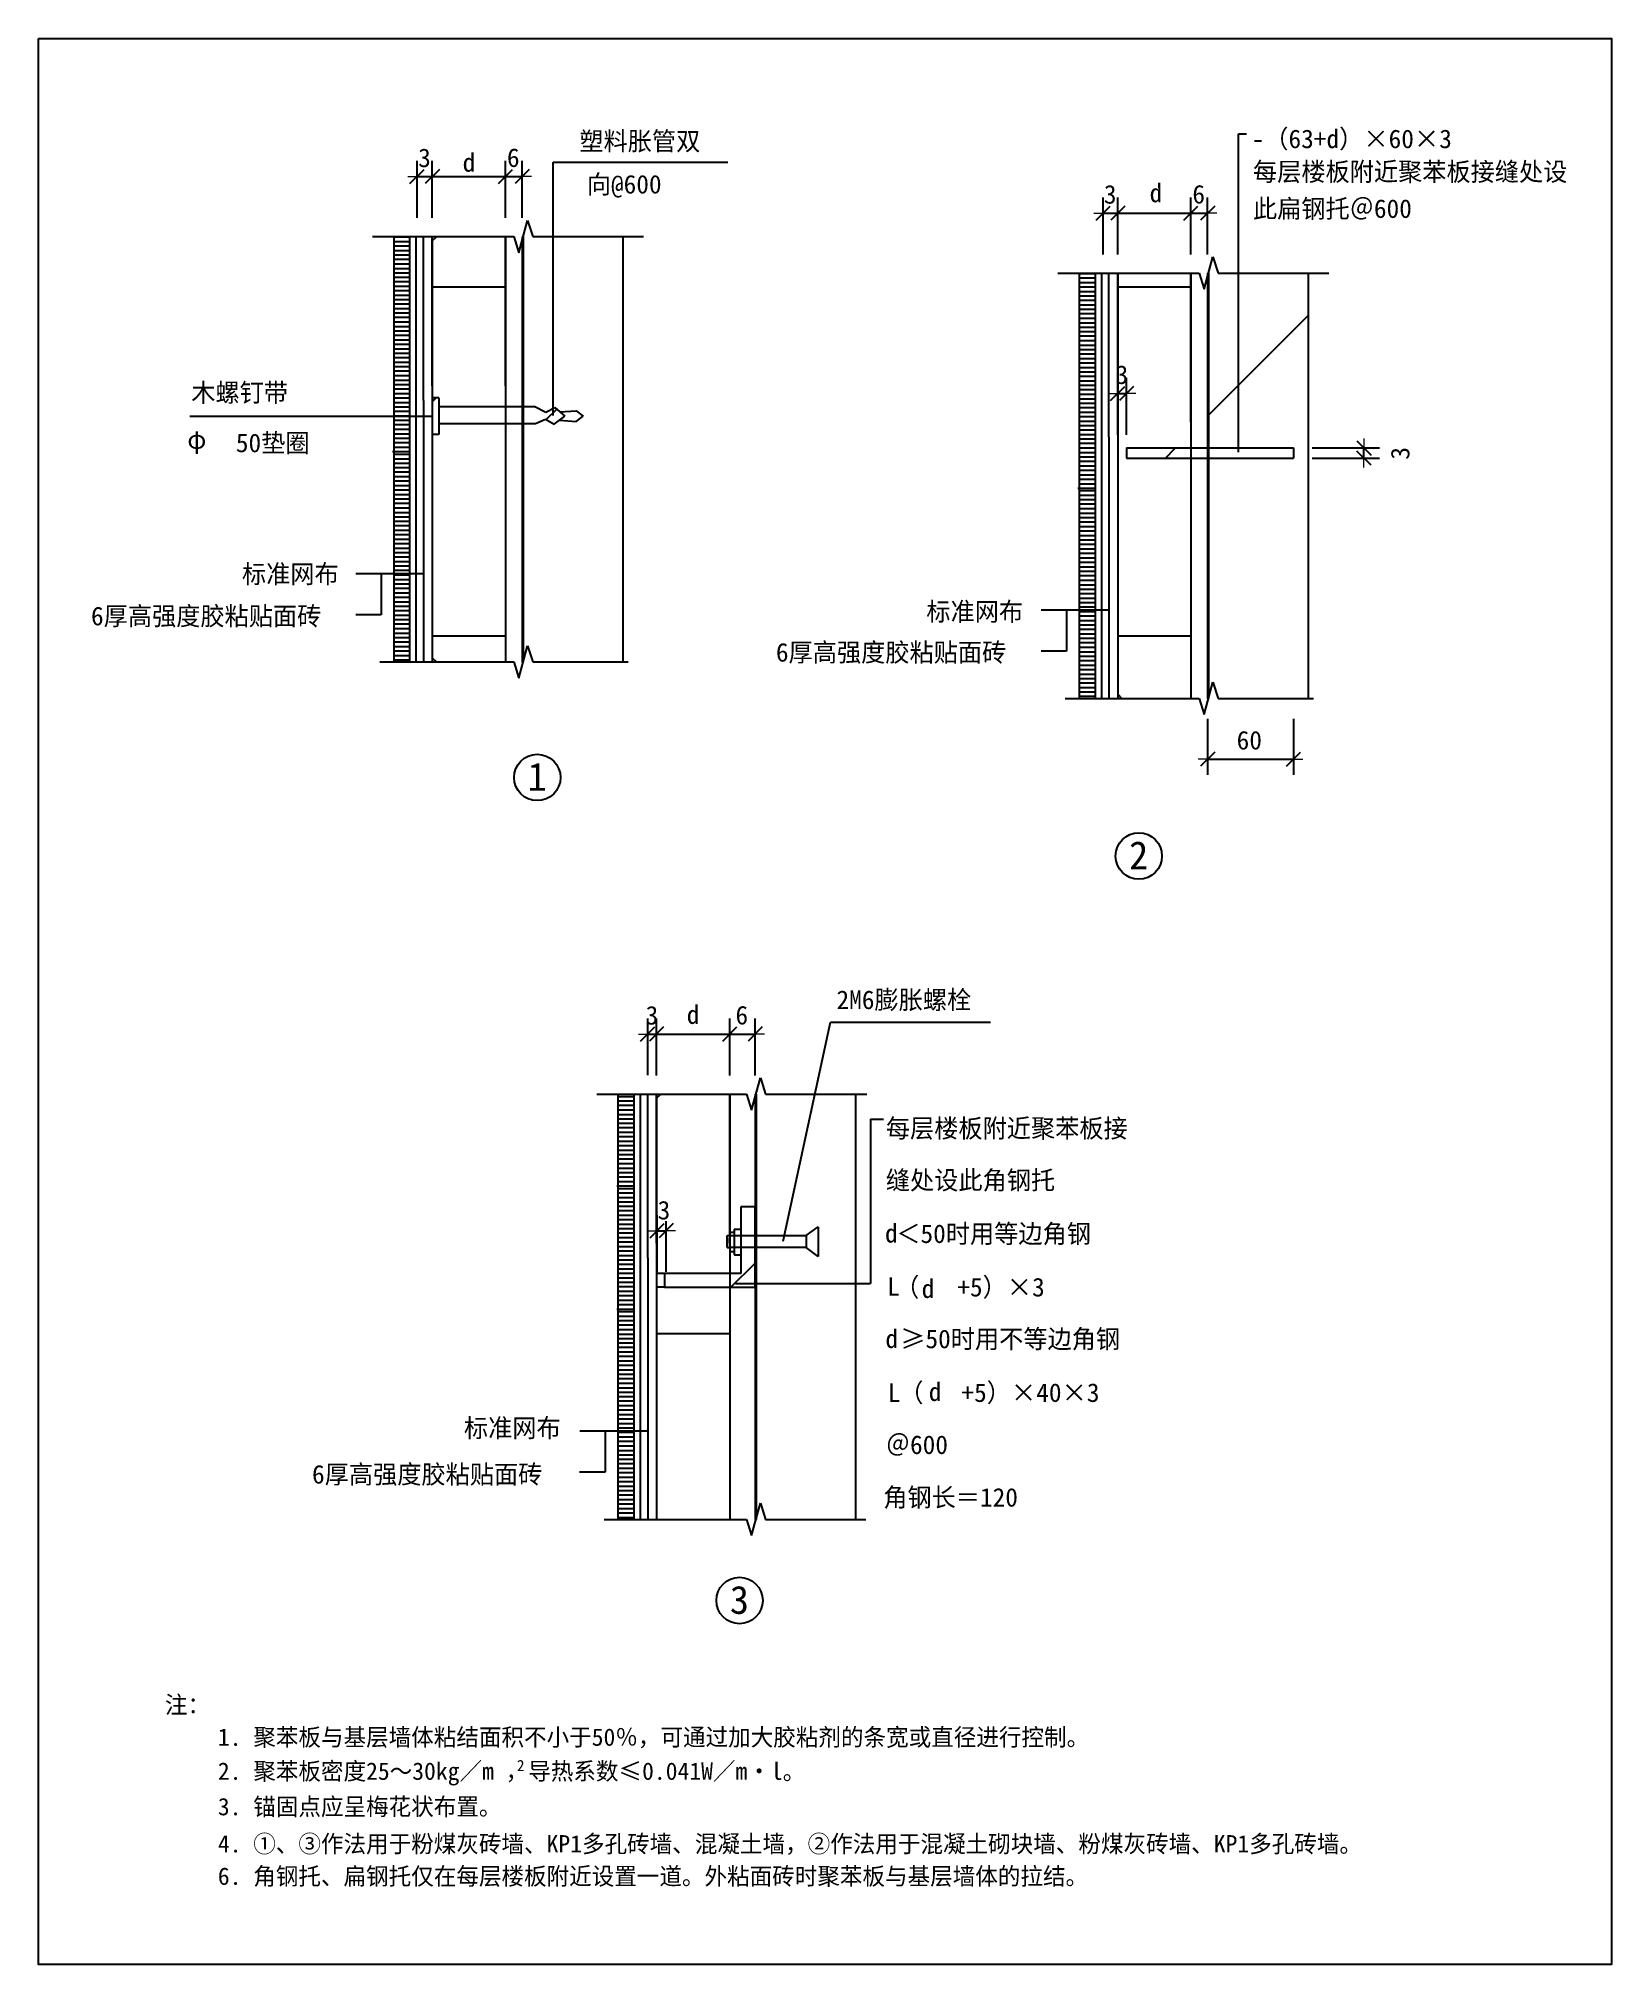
# Model space of a CAD drawing. Header units: metres. Extents: x 33170 to 58365, y -4518 to 26333.
import ezdxf

# ---------------------------------------------------------------- set-up
doc = ezdxf.new("R2010")
doc.units = ezdxf.units.M
for name, color, linetype in [('OTHER', 7, 'Continuous'), ('PUB_DIM', 3, 'Continuous'), ('PUB_TEXT', 7, 'Continuous'), ('Q', 4, 'Continuous')]:
    doc.layers.add(name, color=color, linetype=linetype)

# ---------------------------------------------------------------- blocks, each defined once
blk = doc.blocks.new('_DIMX')
at = {"lineweight": 15}
blk.add_line((-150, 0), (150, 0), dxfattribs=at)
blk.add_lwpolyline([(-113.53, -112.86), (112.23, 113.36)])

msp = doc.modelspace()

# ---------------------------------------------------------------- hatches: boundary and pattern name
h = msp.add_hatch()
h.set_pattern_fill('AR-SAND', scale=293.32)
h.paths.add_polyline_path([(40917.51, 23102.94), (40862.87, 22902.58), (40780.74, 23160.7), (40651.1, 23160.7), (40651.1, 20770.56), (40651.1, 20436.18), (40917.51, 20436.18)])
h.paths.add_polyline_path([(40917.51, 20166.32), (40917.51, 20436.18), (40651.1, 20436.18), (40651.1, 20166.32)])
h.paths.add_polyline_path([(40651.1, 16347.54), (40780.74, 16347.54), (40862.87, 16089.42), (40932.68, 16345.4), (40932.68, 20166.32), (40651.1, 20166.32)])
h.paths.add_polyline_path([(39337.03, 16347.54), (39477.82, 16347.54), (39477.82, 20285.86), (39337.03, 20285.86)])
h.paths.add_polyline_path([(39337.03, 20285.86), (39216.2, 20285.86), (39216.2, 17760.07), (39337.03, 17760.07)])
h.paths.add_polyline_path([(39337.03, 23160.7), (39216.2, 23160.7), (39216.2, 20285.86), (39337.03, 20285.86), (39337.03, 20535.9)])
h.paths.add_polyline_path([(39477.82, 23160.7), (39337.03, 23160.7), (39337.03, 20535.9), (39337.03, 20285.86), (39477.82, 20285.86)])
h.paths.add_polyline_path([(39337.03, 17760.07), (39216.2, 17760.07), (39216.2, 16347.54), (39337.03, 16347.54)])
h = msp.add_hatch()
h.set_pattern_fill('NET', scale=1760)
h.paths.add_polyline_path([(40651.1, 23160.7), (39546.21, 23160.7), (39477.82, 23092.32), (39477.82, 20770.56), (39477.82, 20575.69), (39579.96, 20575.69), (39579.96, 20436.18), (40651.1, 20436.18)])
h.paths.add_polyline_path([(40651.1, 20166.32), (40651.1, 20436.18), (39579.96, 20436.18), (39579.96, 20166.32)])
h.paths.add_polyline_path([(40651.1, 20166.32), (39579.96, 20166.32), (39579.96, 19991.19), (39477.82, 19991.19), (39477.82, 16414.45), (39544.74, 16347.54), (40651.1, 16347.54)])
h = msp.add_hatch()
h.set_pattern_fill('ANSI31', scale=3520)
h.paths.add_polyline_path([(42529.5, 23160.7), (41412.01, 23160.7), (41412.01, 20410.21), (41438.29, 20424.05), (41521.91, 20352.43), (41782.04, 20371.3), (41895.2, 20285.86), (41782.04, 20200.42), (41514.68, 20220.91), (41428.22, 20154.82), (41291.26, 20234.62), (41131.47, 20166.32), (40933.26, 20166.32), (40933.26, 16347.54), (41003.66, 16605.66), (41085.79, 16347.54), (42529.5, 16347.54)])
h.paths.add_polyline_path([(40933.26, 20436.18), (41118.63, 20436.18), (41298.03, 20350.21), (41412.01, 20410.21), (41412.01, 23160.7), (41085.79, 23160.7), (41003.66, 23418.82), (40933.26, 23160.7)])
h = msp.add_hatch()
h.set_pattern_fill('ANSI31', scale=3520)
h.paths.add_polyline_path([(53507.87, 22575.53), (52390.38, 22575.53), (52390.38, 19774.08), (53271.87, 19774.08), (53271.87, 19610.94), (51911.63, 19610.94), (51911.63, 15762.37), (51982.03, 16020.49), (52064.16, 15762.37), (53507.87, 15762.37)])
h.paths.add_polyline_path([(52390.38, 22575.53), (52064.16, 22575.53), (51982.03, 22833.65), (51911.63, 22575.53), (51911.63, 19774.08), (52390.38, 19774.08)])
h = msp.add_hatch()
h.set_pattern_fill('AR-SAND', scale=293.32)
h.paths.add_polyline_path([(51629.47, 20185.39), (51629.47, 19774.08), (51895.88, 19774.08), (51895.88, 22517.77), (51841.24, 22317.41), (51759.11, 22575.53), (51629.47, 22575.53)])
h.paths.add_polyline_path([(51629.47, 15762.37), (51759.11, 15762.37), (51841.24, 15504.25), (51911.05, 15760.24), (51911.05, 19610.94), (51629.47, 19610.94)])
h.paths.add_polyline_path([(50456.19, 22575.53), (50315.4, 22575.53), (50315.4, 19950.74), (50315.4, 15762.37), (50456.19, 15762.37)])
h.paths.add_polyline_path([(50315.4, 19950.74), (50315.4, 22575.53), (50194.57, 22575.53), (50194.57, 17174.91), (50315.4, 17174.91)])
h.paths.add_polyline_path([(50315.4, 17174.91), (50194.57, 17174.91), (50194.57, 15762.37), (50315.4, 15762.37)])
h = msp.add_hatch()
h.set_pattern_fill('NET', scale=1760)
h.paths.add_polyline_path([(51629.47, 22575.53), (50456.19, 22575.53), (50456.19, 15829.29), (50523.11, 15762.37), (51629.47, 15762.37), (51629.47, 19610.94), (50596.99, 19610.94), (50596.99, 19774.08), (51629.47, 19774.08)])
h.paths.add_polyline_path([(51629.47, 19610.94), (51629.47, 19774.08), (50596.99, 19774.08), (50596.99, 19610.94)])
h = msp.add_hatch()
h.set_pattern_fill('ANSI32', scale=469.3)
h.paths.add_polyline_path([(39579.96, 20575.69), (39477.82, 20575.69), (39477.82, 19991.19), (39579.96, 19991.19)])
h = msp.add_hatch()
h.set_pattern_fill('ANSI32', scale=469.3)
h.paths.add_polyline_path([(41291.26, 20234.62), (41428.22, 20154.82), (41599.64, 20285.86), (41438.29, 20424.05), (41298.03, 20350.21), (41118.63, 20436.18), (40933.26, 20436.18), (40933.26, 20166.32), (41131.47, 20166.32)])
h = msp.add_hatch()
h.set_pattern_fill('ANSI32', scale=469.3)
h.paths.add_polyline_path([(50596.99, 19774.08), (50596.99, 19610.94), (51629.47, 19610.94), (51629.47, 19774.08)])
h.paths.add_polyline_path([(51629.47, 19610.94), (51895.88, 19610.94), (51895.88, 19774.08), (51629.47, 19774.08)])
h.paths.add_polyline_path([(51911.63, 19774.08), (51911.63, 19610.94), (53271.87, 19610.94), (53271.87, 19774.08)])
h = msp.add_hatch()
h.set_pattern_fill('ANSI31', scale=3520)
h.paths.add_polyline_path([(46258.49, 9425.37), (44814.78, 9425.37), (44732.65, 9683.49), (44662.26, 9425.37), (44662.26, 7160.18), (45464.94, 7160.18), (45658.06, 7296.33), (45658.06, 6824.44), (45464.94, 6966.27), (44662.26, 6966.27), (44662.26, 6390.66), (46258.49, 6390.66)])
h.paths.add_polyline_path([(45464.94, 6966.27), (45464.94, 7160.18), (44662.26, 7160.18), (44662.26, 6966.27)])
h.paths.add_polyline_path([(44662.26, 2612.21), (44732.65, 2870.33), (44814.78, 2612.21), (46258.49, 2612.21), (46258.49, 6390.66), (44662.26, 6390.66)])
h = msp.add_hatch()
h.set_pattern_fill('AR-SAND', scale=293.32)
h.paths.add_polyline_path([(44242.28, 7213.67), (44314.29, 7213.67), (44314.29, 7261.25), (44416.59, 7261.25), (44416.59, 7616.34), (44646.51, 7616.34), (44646.51, 9367.61), (44591.86, 9167.25), (44509.73, 9425.37), (44242.28, 9425.37)])
h.paths.add_polyline_path([(44242.28, 2612.21), (44509.73, 2612.21), (44591.86, 2354.09), (44661.68, 2610.07), (44661.68, 6331.27), (44242.28, 6331.27)])
h.paths.add_polyline_path([(42928.21, 2612.21), (43069, 2612.21), (43069, 9425.37), (42928.21, 9425.37), (42928.21, 6800.57)])
h.paths.add_polyline_path([(42928.21, 6800.57), (42928.21, 9425.37), (42807.38, 9425.37), (42807.38, 4024.74), (42928.21, 4024.74)])
h.paths.add_polyline_path([(42807.38, 2612.21), (42928.21, 2612.21), (42928.21, 4024.74), (42807.38, 4024.74)])
h = msp.add_hatch()
h.set_pattern_fill('NET', scale=1760)
h.paths.add_polyline_path([(44242.28, 9425.37), (43137.38, 9425.37), (43069, 9356.99), (43069, 7035.23), (43069, 6549.94), (43196.45, 6549.94), (44242.28, 6549.94), (44242.28, 6826.24), (44199.96, 6826.24), (44199.96, 7119.38), (44199.96, 7159.29), (44242.28, 7161.69)])
h.paths.add_polyline_path([(44242.28, 6331.27), (43196.45, 6331.27), (43069, 6331.27), (43069, 2612.21), (44242.28, 2612.21)])
h.paths.add_polyline_path([(43196.45, 6549.94), (43069, 6549.94), (43069, 6331.27), (43196.45, 6331.27)])
h = msp.add_hatch()
h.set_pattern_fill('ANSI32', scale=469.3)
h.paths.add_polyline_path([(43196.45, 6549.94), (43196.45, 6331.27), (44242.28, 6331.27), (44242.28, 6549.94)])
h.paths.add_polyline_path([(44416.59, 6549.94), (44242.28, 6549.94), (44242.28, 6331.27), (44646.51, 6331.27), (44646.51, 6826.99), (44416.59, 6826.99)])
h.paths.add_polyline_path([(44646.51, 7161.69), (44416.59, 7161.69), (44416.59, 6826.99), (44646.51, 6826.99)])
h.paths.add_polyline_path([(44646.51, 7616.34), (44416.59, 7616.34), (44416.59, 7161.69), (44646.51, 7161.69)])

# ---------------------------------------------------------------- linework, layer by layer
for p, q in [((52390.38, 19707.74), (52390.38, 24805.21)), ((41412.01, 20292.9), (41412.01, 24350.73)), ((39114.68, 23160.7), (39114.68, 16347.54)), ((39216.2, 23160.7), (39216.2, 16347.54)), ((39337.03, 20535.9), (39337.03, 23159.23)), ((39477.82, 23168.54), (39477.82, 16347.54)), ((39477.82, 20770.56), (39477.82, 23159.23)), ((39477.82, 23092.32), (39544.74, 23159.23)), ((40651.1, 23168.54), (40651.1, 16347.54)), ((40651.1, 20770.56), (40651.1, 23159.23)), ((40917.51, 23159.23), (40917.51, 16346.07)), ((40932.68, 23160.7), (40932.68, 16347.54)), ((40933.26, 23160.7), (40933.26, 16347.54)), ((42529.5, 23160.7), (42529.5, 16347.54)), ((50093.05, 22575.53), (50093.05, 15762.37)), ((50194.57, 22575.53), (50194.57, 15762.37)), ((50315.4, 19950.74), (50315.4, 22574.07)), ((50456.19, 22583.37), (50456.19, 15762.37)), ((50456.19, 20185.39), (50456.19, 22574.07)), ((51629.47, 22583.37), (51629.47, 15762.37)), ((51629.47, 20185.39), (51629.47, 22574.07)), ((51895.88, 22574.07), (51895.88, 15760.9)), ((51911.05, 22575.53), (51911.05, 15762.37)), ((51911.63, 22575.53), (51911.63, 15762.37)), ((53507.87, 22575.53), (53507.87, 15762.37)), ((39337.03, 20535.9), (39337.03, 16347.54)), ((39579.96, 20436.18), (40932.68, 20436.18)), ((35592.21, 20285.86), (39477.82, 20285.86)), ((39579.96, 20166.32), (40932.68, 20166.32)), ((50315.4, 19950.74), (50315.4, 15762.37)), ((50596.99, 19774.08), (53271.87, 19774.08)), ((50596.99, 19774.08), (50596.99, 19610.94)), ((53271.87, 19774.08), (53271.87, 19610.94)), ((53571.87, 19774.08), (54650.62, 19774.08)), ((54400.62, 19775.08), (54400.62, 19776.08)), ((54400.62, 19610.94), (54400.62, 19774.08)), ((50596.99, 19610.94), (53271.87, 19610.94)), ((53571.87, 19610.94), (54650.62, 19610.94)), ((54400.62, 19609.94), (54400.62, 19608.94)), ((38656.02, 17760.07), (38252.23, 17760.07)), ((39337.03, 17760.07), (38567.26, 17760.07)), ((39337.03, 17760.07), (38567.26, 17760.07)), ((39337.03, 17760.07), (38656.02, 17760.07)), ((38656.02, 17760.07), (38656.02, 17102.64)), ((38656.02, 17102.64), (38254.73, 17102.64)), ((50315.4, 17174.91), (49229.72, 17174.91)), ((50315.4, 17174.91), (49634.39, 17174.91)), ((49634.39, 17174.91), (49634.39, 16517.48)), ((39477.82, 16414.45), (39544.74, 16347.54)), ((49634.39, 16517.48), (49231.32, 16517.48)), ((50456.19, 15829.29), (50523.11, 15762.37)), ((51895.88, 15434.37), (51895.88, 14540.65)), ((53271.87, 15434.37), (53271.87, 14540.65)), ((51896.88, 14790.65), (53270.87, 14790.65)), ((45097.16, 7066.71), (45856.39, 10575.07)), ((45856.39, 10575.07), (48419.42, 10575.07)), ((42705.86, 9425.37), (42705.86, 2612.21)), ((42807.38, 9425.37), (42807.38, 2612.21)), ((42928.21, 6800.57), (42928.21, 9423.9)), ((43069, 9433.21), (43069, 2612.21)), ((43069, 7035.23), (43069, 9423.9)), ((43069, 9356.99), (43135.92, 9423.9)), ((44242.28, 9433.21), (44242.28, 2612.21)), ((44242.28, 7035.23), (44242.28, 9423.9)), ((44646.51, 9423.9), (44646.51, 2610.74)), ((44661.68, 9425.37), (44661.68, 2612.21)), ((44662.26, 9425.37), (44662.26, 2612.21)), ((46258.49, 9425.37), (46258.49, 2612.21)), ((46497.95, 9020.96), (46497.95, 6390.66)), ((46497.95, 9020.96), (46704.36, 9020.96)), ((44416.59, 7616.34), (44416.59, 6549.94)), ((44646.51, 7616.34), (44416.59, 7616.34)), ((44646.51, 6331.27), (44646.51, 7616.34)), ((42928.21, 6800.57), (42928.21, 2612.21)), ((43196.45, 6549.94), (43069, 6549.94)), ((44416.59, 6549.94), (43196.45, 6549.94)), ((43196.45, 6549.94), (43196.45, 6331.27)), ((43196.45, 6331.27), (43069, 6331.27)), ((43196.45, 6331.27), (44646.51, 6331.27)), ((42247.2, 4024.74), (41839.34, 4024.74)), ((42928.21, 4024.74), (42247.2, 4024.74)), ((42247.2, 4024.74), (42247.2, 3367.31)), ((42247.2, 3367.31), (41837.78, 3367.31))]:
    msp.add_line(p, q)
msp.add_lwpolyline([(33170.09, 26333.39), (58364.68, 26333.39), (58364.68, -4517.87), (33170.09, -4517.87)], close=True)
for centre in [(41158.68, 14497.03), (50793.3, 13238.31), (44399.11, 1312.58)]:
    msp.add_circle(centre, 371.92)
at = {"layer": 'OTHER'}
for p, q in [((38520.65, 23160.7), (40292.87, 23160.7)), ((39008.51, 23160.7), (40780.74, 23160.7)), ((40780.74, 23160.7), (40862.87, 22902.58)), ((40862.87, 22902.58), (41003.66, 23418.82)), ((41003.66, 23418.82), (41085.79, 23160.7)), ((41085.79, 23160.7), (42858.01, 23160.7)), ((51841.24, 22317.41), (51982.03, 22833.65)), ((51982.03, 22833.65), (52064.16, 22575.53)), ((49499.02, 22575.53), (51271.24, 22575.53)), ((49986.88, 22575.53), (51759.11, 22575.53)), ((51759.11, 22575.53), (51841.24, 22317.41)), ((52064.16, 22575.53), (53836.38, 22575.53)), ((40862.87, 16089.42), (41003.66, 16605.66)), ((41003.66, 16605.66), (41085.79, 16347.54)), ((38636.58, 16347.54), (40780.74, 16347.54)), ((40780.74, 16347.54), (40862.87, 16089.42)), ((41085.79, 16347.54), (42613.5, 16347.54)), ((49614.95, 15762.37), (51759.11, 15762.37)), ((51759.11, 15762.37), (51841.24, 15504.25)), ((51841.24, 15504.25), (51982.03, 16020.49)), ((51982.03, 16020.49), (52064.16, 15762.37)), ((52064.16, 15762.37), (53591.87, 15762.37)), ((44591.86, 9167.25), (44732.65, 9683.49)), ((44732.65, 9683.49), (44814.78, 9425.37)), ((42111.82, 9425.37), (43884.05, 9425.37)), ((42599.69, 9425.37), (44509.73, 9425.37)), ((44509.73, 9425.37), (44591.86, 9167.25)), ((44814.78, 9425.37), (46435.43, 9425.37)), ((44591.86, 2354.09), (44732.65, 2870.33)), ((44732.65, 2870.33), (44814.78, 2612.21)), ((42227.76, 2612.21), (44509.73, 2612.21)), ((44509.73, 2612.21), (44591.86, 2354.09)), ((44814.78, 2612.21), (46419.61, 2612.21))]:
    msp.add_line(p, q, dxfattribs=at)
at = {"layer": 'PUB_DIM'}
for p, q in [((52390.38, 24805.21), (52519.86, 24805.21)), ((39232.71, 24121.81), (39231.71, 24121.81)), ((39233.71, 23460.7), (39233.71, 24371.81)), ((39233.71, 24121.81), (39477.82, 24121.81)), ((39477.82, 23459.97), (39477.82, 24371.81)), ((39477.82, 23460.7), (39477.82, 24371.81)), ((39478.82, 24121.81), (40650.1, 24121.81)), ((39478.82, 24121.81), (39479.82, 24121.81)), ((40650.1, 24122.3), (40649.1, 24122.3)), ((40651.1, 23460.7), (40651.1, 24372.3)), ((40651.1, 23459.97), (40651.1, 24371.81)), ((40651.1, 24122.3), (40917.51, 24122.3)), ((40917.51, 23459.23), (40917.51, 24372.3)), ((40918.51, 24122.3), (40919.51, 24122.3)), ((41412.01, 24350.73), (44212.94, 24350.73)), ((50221.75, 22875.53), (50221.75, 23786.64)), ((50456.19, 22874.8), (50456.19, 23786.64)), ((50456.19, 22875.53), (50456.19, 23786.64)), ((51629.47, 22875.53), (51629.47, 23787.13)), ((51629.47, 22874.8), (51629.47, 23786.64)), ((51895.88, 22874.07), (51895.88, 23787.13)), ((50220.75, 23536.64), (50219.75, 23536.64)), ((50221.75, 23536.64), (50456.19, 23536.64)), ((50457.19, 23536.64), (51628.47, 23536.64)), ((50457.19, 23536.64), (50458.19, 23536.64)), ((51628.47, 23537.13), (51627.47, 23537.13)), ((51629.47, 23537.13), (51895.88, 23537.13)), ((51896.88, 23537.13), (51897.88, 23537.13)), ((38852.94, 23154.78), (39114.68, 23154.78)), ((38858.64, 23160.7), (38858.64, 16347.54)), ((40917.51, 23159.23), (40917.51, 16346.07)), ((38852.94, 23084.38), (39114.68, 23084.38)), ((38853.75, 23012.34), (39114.68, 23012.34)), ((38853.75, 22938.58), (39108.98, 22938.58)), ((38853.75, 22868.18), (39108.98, 22868.18)), ((38852.94, 22725.74), (39108.17, 22725.74)), ((38852.94, 22651.97), (39108.17, 22651.97)), ((38852.94, 22581.58), (39108.17, 22581.58)), ((38853.75, 22797.78), (39108.98, 22797.78)), ((49831.3, 22569.61), (50093.05, 22569.61)), ((49837, 22575.53), (49837, 15762.37)), ((51895.88, 22574.07), (51895.88, 15760.9)), ((38852.94, 22511.18), (39108.17, 22511.18)), ((38852.94, 22365.37), (39114.68, 22365.37)), ((38852.94, 22294.98), (39114.68, 22294.98)), ((38852.94, 22224.58), (39114.68, 22224.58)), ((38853.75, 22439.14), (39108.98, 22439.14)), ((49831.3, 22499.22), (50093.05, 22499.22)), ((49832.12, 22427.18), (50093.05, 22427.18)), ((49832.12, 22353.41), (50087.35, 22353.41)), ((49832.12, 22283.01), (50087.35, 22283.01)), ((38852.94, 22154.18), (39114.68, 22154.18)), ((38853.75, 22082.14), (39114.68, 22082.14)), ((38853.75, 22008.37), (39108.98, 22008.37)), ((38853.75, 21937.98), (39108.98, 21937.98)), ((49831.3, 22140.57), (50086.53, 22140.57)), ((49831.3, 22066.81), (50086.53, 22066.81)), ((49831.3, 21996.41), (50086.53, 21996.41)), ((49831.3, 21926.01), (50086.53, 21926.01)), ((49832.12, 22212.62), (50087.35, 22212.62)), ((38852.94, 21795.54), (39108.17, 21795.54)), ((38852.94, 21721.77), (39108.17, 21721.77)), ((38852.94, 21651.38), (39108.17, 21651.38)), ((38853.75, 21867.58), (39108.98, 21867.58)), ((49831.3, 21780.21), (50093.05, 21780.21)), ((49831.3, 21709.81), (50093.05, 21709.81)), ((49831.3, 21639.41), (50093.05, 21639.41)), ((49832.12, 21853.97), (50087.35, 21853.97)), ((38852.94, 21580.98), (39108.17, 21580.98)), ((38852.94, 21435.17), (39114.68, 21435.17)), ((38852.94, 21364.78), (39114.68, 21364.78)), ((38852.94, 21294.38), (39114.68, 21294.38)), ((38853.75, 21508.94), (39108.98, 21508.94)), ((49831.3, 21569.02), (50093.05, 21569.02)), ((49832.12, 21496.98), (50093.05, 21496.98)), ((49832.12, 21423.21), (50087.35, 21423.21)), ((49832.12, 21352.81), (50087.35, 21352.81)), ((38853.75, 21222.34), (39114.68, 21222.34)), ((38853.75, 21148.57), (39108.98, 21148.57)), ((38853.75, 21078.17), (39108.98, 21078.17)), ((38853.75, 21007.78), (39108.98, 21007.78)), ((49831.3, 21210.37), (50086.53, 21210.37)), ((49831.3, 21136.61), (50086.53, 21136.61)), ((49831.3, 21066.21), (50086.53, 21066.21)), ((49831.3, 20995.81), (50086.53, 20995.81)), ((49832.12, 21282.42), (50087.35, 21282.42)), ((38852.94, 20935.74), (39108.17, 20935.74)), ((38852.94, 20861.97), (39108.17, 20861.97)), ((38852.94, 20791.57), (39108.17, 20791.57)), ((38852.94, 20721.18), (39108.17, 20721.18)), ((49831.3, 20850.01), (50093.05, 20850.01)), ((49831.3, 20779.61), (50093.05, 20779.61)), ((49831.3, 20709.21), (50093.05, 20709.21)), ((49832.12, 20923.77), (50087.35, 20923.77)), ((50456.19, 19986.59), (50456.19, 20897.7)), ((50596.99, 19986.59), (50596.99, 20897.7)), ((38853.75, 20649.13), (39108.98, 20649.13)), ((38853.75, 20575.37), (39108.98, 20575.37)), ((38853.75, 20504.97), (39108.98, 20504.97)), ((38853.75, 20434.58), (39108.98, 20434.58)), ((38854.56, 20362.53), (39109.79, 20362.53)), ((39579.96, 20575.69), (39477.82, 20575.69)), ((39579.96, 20575.69), (39579.96, 19991.19)), ((40917.51, 20436.18), (41118.63, 20436.18)), ((41118.63, 20436.18), (41298.03, 20350.21)), ((41298.03, 20350.21), (41438.29, 20424.05)), ((41438.29, 20424.05), (41599.64, 20285.86)), ((41521.91, 20352.43), (41782.04, 20371.3)), ((41782.04, 20371.3), (41895.2, 20285.86)), ((49832.12, 20637.17), (50093.05, 20637.17)), ((49832.12, 20563.4), (50087.35, 20563.4)), ((49832.12, 20493.01), (50087.35, 20493.01)), ((49832.12, 20422.61), (50087.35, 20422.61)), ((50455.19, 20647.7), (50454.19, 20647.7)), ((50456.19, 20647.7), (50596.99, 20647.7)), ((50597.99, 20647.7), (50598.99, 20647.7)), ((38854.56, 20288.77), (39109.79, 20288.77)), ((38854.56, 20218.37), (39109.79, 20218.37)), ((38854.56, 20147.97), (39109.79, 20147.97)), ((38854.56, 20075.93), (39109.79, 20075.93)), ((38855.38, 20075.93), (39110.61, 20075.93)), ((40932.68, 20166.32), (41131.47, 20166.32)), ((41131.47, 20166.32), (41291.26, 20234.62)), ((41131.47, 20166.32), (41291.26, 20234.62)), ((41291.26, 20234.62), (41428.22, 20154.82)), ((41291.26, 20234.62), (41428.22, 20154.82)), ((41428.22, 20154.82), (41599.64, 20285.86)), ((41428.22, 20154.82), (41599.64, 20285.86)), ((41514.68, 20220.91), (41782.04, 20200.42)), ((41782.04, 20200.42), (41895.2, 20285.86)), ((49831.3, 20350.57), (50086.53, 20350.57)), ((49831.3, 20276.8), (50086.53, 20276.8)), ((49831.3, 20206.41), (50086.53, 20206.41)), ((49831.3, 20136.01), (50086.53, 20136.01)), ((49832.12, 20063.97), (50087.35, 20063.97)), ((38854.56, 20002.17), (39109.79, 20002.17)), ((38854.56, 19931.77), (39109.79, 19931.77)), ((38854.56, 19861.37), (39109.79, 19861.37)), ((38854.56, 19861.37), (39109.79, 19861.37)), ((38854.56, 19787.61), (39109.79, 19787.61)), ((39579.96, 19991.19), (39477.82, 19991.19)), ((49832.12, 19990.2), (50087.35, 19990.2)), ((49832.12, 19919.81), (50087.35, 19919.81)), ((49832.12, 19849.41), (50087.35, 19849.41)), ((49832.93, 19777.37), (50088.16, 19777.37)), ((38840.1, 19717.21), (39095.34, 19717.21)), ((38852.94, 19676.79), (39108.17, 19676.79)), ((38852.94, 19603.02), (39108.17, 19603.02)), ((38852.94, 19532.63), (39108.17, 19532.63)), ((38852.94, 19462.23), (39108.17, 19462.23)), ((38854.56, 19717.21), (39109.79, 19717.21)), ((49832.93, 19703.6), (50088.16, 19703.6)), ((49832.93, 19633.2), (50088.16, 19633.2)), ((49832.93, 19562.81), (50088.16, 19562.81)), ((49832.93, 19490.77), (50088.16, 19490.77)), ((49833.75, 19490.77), (50088.98, 19490.77)), ((38853.75, 19390.19), (39108.98, 19390.19)), ((38853.75, 19316.42), (39108.98, 19316.42)), ((38853.75, 19246.03), (39108.98, 19246.03)), ((38853.75, 19175.63), (39108.98, 19175.63)), ((49818.47, 19132.04), (50073.7, 19132.04)), ((49832.93, 19417), (50088.16, 19417)), ((49832.93, 19346.6), (50088.16, 19346.6)), ((49832.93, 19276.21), (50088.16, 19276.21)), ((49832.93, 19276.21), (50088.16, 19276.21)), ((49832.93, 19202.44), (50088.16, 19202.44)), ((49832.93, 19132.04), (50088.16, 19132.04)), ((38852.94, 19103.59), (39108.17, 19103.59)), ((38852.94, 19029.82), (39108.17, 19029.82)), ((38852.94, 18959.42), (39108.17, 18959.42)), ((38852.94, 18889.03), (39108.17, 18889.03)), ((49831.3, 19091.62), (50086.53, 19091.62)), ((49831.3, 19017.86), (50086.53, 19017.86)), ((49831.3, 18947.46), (50086.53, 18947.46)), ((49831.3, 18877.06), (50086.53, 18877.06)), ((38853.75, 18816.99), (39108.98, 18816.99)), ((38853.75, 18743.22), (39108.98, 18743.22)), ((38853.75, 18672.82), (39108.98, 18672.82)), ((38853.75, 18602.43), (39108.98, 18602.43)), ((38854.56, 18530.38), (39109.79, 18530.38)), ((49831.3, 18518.42), (50086.53, 18518.42)), ((49832.12, 18805.02), (50087.35, 18805.02)), ((49832.12, 18731.26), (50087.35, 18731.26)), ((49832.12, 18660.86), (50087.35, 18660.86)), ((49832.12, 18590.46), (50087.35, 18590.46)), ((38854.56, 18456.62), (39109.79, 18456.62)), ((38854.56, 18386.22), (39109.79, 18386.22)), ((38854.56, 18315.83), (39109.79, 18315.83)), ((38854.56, 18243.78), (39109.79, 18243.78)), ((38855.38, 18243.78), (39110.61, 18243.78)), ((49831.3, 18444.65), (50086.53, 18444.65)), ((49831.3, 18374.26), (50086.53, 18374.26)), ((49831.3, 18303.86), (50086.53, 18303.86)), ((49832.12, 18231.82), (50087.35, 18231.82)), ((38854.56, 18170.02), (39109.79, 18170.02)), ((38854.56, 18099.62), (39109.79, 18099.62)), ((38854.56, 18029.22), (39109.79, 18029.22)), ((38854.56, 18029.22), (39109.79, 18029.22)), ((38854.56, 17955.46), (39109.79, 17955.46)), ((49832.12, 18158.05), (50087.35, 18158.05)), ((49832.12, 18087.66), (50087.35, 18087.66)), ((49832.12, 18017.26), (50087.35, 18017.26)), ((49832.93, 17945.22), (50088.16, 17945.22)), ((38854.56, 17885.06), (39109.79, 17885.06)), ((38854.56, 17814.66), (39109.79, 17814.66)), ((38855.38, 17742.62), (39110.61, 17742.62)), ((38855.38, 17668.86), (39110.61, 17668.86)), ((38855.38, 17598.46), (39110.61, 17598.46)), ((49832.93, 17871.45), (50088.16, 17871.45)), ((49832.93, 17801.06), (50088.16, 17801.06)), ((49832.93, 17730.66), (50088.16, 17730.66)), ((49832.93, 17658.62), (50088.16, 17658.62)), ((49833.75, 17658.62), (50088.98, 17658.62)), ((38854.56, 17456.02), (39109.79, 17456.02)), ((38854.56, 17382.25), (39109.79, 17382.25)), ((38854.56, 17311.86), (39109.79, 17311.86)), ((38855.38, 17528.06), (39110.61, 17528.06)), ((49832.93, 17584.85), (50088.16, 17584.85)), ((49832.93, 17514.45), (50088.16, 17514.45)), ((49832.93, 17444.06), (50088.16, 17444.06)), ((49832.93, 17444.06), (50088.16, 17444.06)), ((49832.93, 17370.29), (50088.16, 17370.29)), ((49832.93, 17299.89), (50088.16, 17299.89)), ((38854.56, 17241.46), (39109.79, 17241.46)), ((38855.38, 17169.42), (39110.61, 17169.42)), ((38855.38, 17095.65), (39110.61, 17095.65)), ((38855.38, 17025.26), (39110.61, 17025.26)), ((49832.93, 17229.5), (50088.16, 17229.5)), ((49833.75, 17157.46), (50088.98, 17157.46)), ((49833.75, 17083.69), (50088.98, 17083.69)), ((49833.75, 17013.29), (50088.98, 17013.29)), ((38855.38, 16954.86), (39110.61, 16954.86)), ((38856.19, 16882.82), (39111.42, 16882.82)), ((38856.19, 16809.05), (39111.42, 16809.05)), ((38856.19, 16738.66), (39111.42, 16738.66)), ((38856.19, 16668.26), (39111.42, 16668.26)), ((49832.93, 16870.86), (50088.16, 16870.86)), ((49832.93, 16797.09), (50088.16, 16797.09)), ((49832.93, 16726.69), (50088.16, 16726.69)), ((49833.75, 16942.9), (50088.98, 16942.9)), ((38856.19, 16596.22), (39111.42, 16596.22)), ((38856.19, 16522.45), (39111.42, 16522.45)), ((38856.19, 16452.05), (39111.42, 16452.05)), ((38856.19, 16381.66), (39111.42, 16381.66)), ((38857.01, 16596.22), (39112.24, 16596.22)), ((49832.93, 16656.3), (50088.16, 16656.3)), ((49833.75, 16584.25), (50088.98, 16584.25)), ((49833.75, 16510.49), (50088.98, 16510.49)), ((49833.75, 16440.09), (50088.98, 16440.09)), ((49833.75, 16369.69), (50088.98, 16369.69)), ((49834.56, 16297.65), (50089.79, 16297.65)), ((49834.56, 16223.89), (50089.79, 16223.89)), ((49834.56, 16153.49), (50089.79, 16153.49)), ((49834.56, 16083.09), (50089.79, 16083.09)), ((49834.56, 16011.05), (50089.79, 16011.05)), ((49834.56, 15937.28), (50089.79, 15937.28)), ((49834.56, 15866.89), (50089.79, 15866.89)), ((49834.56, 15796.49), (50089.79, 15796.49)), ((49835.38, 16011.05), (50090.61, 16011.05)), ((42928.21, 9725.37), (42928.21, 10636.48)), ((43069, 9724.64), (43069, 10636.48)), ((43069, 9725.37), (43069, 10636.48)), ((44242.28, 9725.37), (44242.28, 10636.97)), ((44242.28, 9724.64), (44242.28, 10636.48)), ((44646.51, 9723.9), (44646.51, 10636.97)), ((42927.21, 10386.48), (42926.21, 10386.48)), ((42928.21, 10386.48), (43069, 10386.48)), ((43070, 10386.48), (44241.28, 10386.48)), ((43070, 10386.48), (43071, 10386.48)), ((44241.28, 10386.97), (44240.28, 10386.97)), ((44242.28, 10386.97), (44646.51, 10386.97)), ((44647.51, 10386.97), (44648.51, 10386.97)), ((42448.18, 9386.18), (42703.41, 9386.18)), ((42448.18, 9315.79), (42703.41, 9315.79)), ((42449.81, 9425.37), (42449.81, 2612.21)), ((44646.51, 9423.9), (44646.51, 2610.74)), ((42447.37, 9173.35), (42702.6, 9173.35)), ((42447.37, 9099.58), (42702.6, 9099.58)), ((42447.37, 9029.18), (42702.6, 9029.18)), ((42447.37, 8958.79), (42702.6, 8958.79)), ((42448.18, 9245.39), (42703.41, 9245.39)), ((42448.18, 8886.75), (42703.41, 8886.75)), ((42448.18, 8812.98), (42703.41, 8812.98)), ((42448.18, 8742.58), (42703.41, 8742.58)), ((42448.18, 8672.19), (42703.41, 8672.19)), ((42449, 8600.15), (42704.23, 8600.15)), ((42449, 8526.38), (42704.23, 8526.38)), ((42449, 8455.98), (42704.23, 8455.98)), ((42449, 8385.59), (42704.23, 8385.59)), ((42449, 8313.54), (42704.23, 8313.54)), ((42449, 8239.78), (42704.23, 8239.78)), ((42449, 8169.38), (42704.23, 8169.38)), ((42449, 8098.98), (42704.23, 8098.98)), ((42449, 8098.98), (42704.23, 8098.98)), ((42449, 8025.22), (42704.23, 8025.22)), ((42449.81, 8313.54), (42705.04, 8313.54)), ((42434.54, 7954.82), (42689.77, 7954.82)), ((42447.37, 7914.4), (42702.6, 7914.4)), ((42447.37, 7840.64), (42702.6, 7840.64)), ((42447.37, 7770.24), (42702.6, 7770.24)), ((42449, 7954.82), (42704.23, 7954.82)), ((42444.11, 7699.84), (42705.86, 7699.84)), ((42444.11, 7629.45), (42705.86, 7629.45)), ((42444.11, 7559.05), (42705.86, 7559.05)), ((42444.93, 7487.01), (42705.86, 7487.01)), ((42444.93, 7413.24), (42700.16, 7413.24)), ((43080.74, 6575.67), (43080.74, 7486.78)), ((42444.11, 7200.41), (42699.34, 7200.41)), ((42444.11, 7126.64), (42699.34, 7126.64)), ((42444.93, 7342.84), (42700.16, 7342.84)), ((42444.93, 7272.45), (42700.16, 7272.45)), ((43079.74, 7236.78), (43078.74, 7236.78)), ((43080.74, 7236.78), (43221.53, 7236.78)), ((43221.53, 6575.67), (43221.53, 7386.5)), ((43222.53, 7236.78), (43223.53, 7236.78)), ((44199.96, 7157.78), (44242.28, 7160.18)), ((44199.96, 6965.52), (44199.96, 7157.78)), ((44199.96, 7117.86), (44199.96, 6965.52)), ((44242.28, 7212.15), (44311.79, 7212.15)), ((44242.28, 7160.18), (45464.94, 7160.18)), ((44314.29, 7259.73), (44314.29, 6849.97)), ((44314.29, 7259.73), (44402.76, 7259.73)), ((45464.94, 7160.18), (45658.06, 7296.33)), ((45464.94, 7160.18), (45464.94, 6966.27)), ((45658.06, 7296.33), (45658.06, 6824.44)), ((42444.11, 7056.24), (42699.34, 7056.24)), ((42444.11, 6985.85), (42699.34, 6985.85)), ((42444.93, 6913.81), (42700.16, 6913.81)), ((42444.93, 6840.04), (42700.16, 6840.04)), ((44199.96, 6965.52), (44242.28, 6965.52)), ((45464.94, 6966.27), (44242.28, 6966.27)), ((44242.28, 6900.95), (44314.52, 6900.95)), ((44314.29, 6849.97), (44416.59, 6849.97)), ((45658.06, 6824.44), (45464.94, 6966.27)), ((42444.93, 6769.64), (42700.16, 6769.64)), ((42444.93, 6699.25), (42700.16, 6699.25)), ((42445.74, 6627.2), (42700.97, 6627.2)), ((42445.74, 6553.44), (42700.97, 6553.44)), ((42445.74, 6483.04), (42700.97, 6483.04)), ((42445.74, 6412.64), (42700.97, 6412.64)), ((42445.74, 6340.6), (42700.97, 6340.6)), ((42445.74, 6266.84), (42700.97, 6266.84)), ((42445.74, 6196.44), (42700.97, 6196.44)), ((42446.56, 6340.6), (42701.79, 6340.6)), ((44334.18, 6390.66), (46497.95, 6390.66)), ((42431.28, 5981.88), (42686.51, 5981.88)), ((42444.11, 5941.46), (42699.34, 5941.46)), ((42444.11, 5867.69), (42699.34, 5867.69)), ((42445.74, 6126.04), (42700.97, 6126.04)), ((42445.74, 6126.04), (42700.97, 6126.04)), ((42445.74, 6052.28), (42700.97, 6052.28)), ((42445.74, 5981.88), (42700.97, 5981.88)), ((42444.11, 5797.3), (42699.34, 5797.3)), ((42444.11, 5726.9), (42699.34, 5726.9)), ((42444.93, 5654.86), (42700.16, 5654.86)), ((42444.93, 5581.09), (42700.16, 5581.09)), ((42444.11, 5368.26), (42699.34, 5368.26)), ((42444.11, 5294.49), (42699.34, 5294.49)), ((42444.93, 5510.7), (42700.16, 5510.7)), ((42444.93, 5440.3), (42700.16, 5440.3)), ((42444.11, 5224.09), (42699.34, 5224.09)), ((42444.11, 5153.7), (42699.34, 5153.7)), ((42444.93, 5081.66), (42700.16, 5081.66)), ((42444.93, 5007.89), (42700.16, 5007.89)), ((42444.93, 4937.49), (42700.16, 4937.49)), ((42444.93, 4867.1), (42700.16, 4867.1)), ((42445.74, 4795.06), (42700.97, 4795.06)), ((42445.74, 4721.29), (42700.97, 4721.29)), ((42445.74, 4650.89), (42700.97, 4650.89)), ((42445.74, 4580.5), (42700.97, 4580.5)), ((42445.74, 4508.45), (42700.97, 4508.45)), ((42445.74, 4434.69), (42700.97, 4434.69)), ((42445.74, 4364.29), (42700.97, 4364.29)), ((42446.56, 4508.45), (42701.79, 4508.45)), ((42445.74, 4293.89), (42700.97, 4293.89)), ((42445.74, 4293.89), (42700.97, 4293.89)), ((42445.74, 4220.13), (42700.97, 4220.13)), ((42445.74, 4149.73), (42700.97, 4149.73)), ((42445.74, 4079.34), (42700.97, 4079.34)), ((42444.93, 3791.09), (42700.16, 3791.09)), ((42444.93, 3717.32), (42700.16, 3717.32)), ((42446.56, 4007.29), (42701.79, 4007.29)), ((42446.56, 3933.53), (42701.79, 3933.53)), ((42446.56, 3863.13), (42701.79, 3863.13)), ((42444.93, 3646.93), (42700.16, 3646.93)), ((42444.93, 3576.53), (42700.16, 3576.53)), ((42445.74, 3504.49), (42700.97, 3504.49)), ((42445.74, 3430.72), (42700.97, 3430.72)), ((42445.74, 3360.32), (42700.97, 3360.32)), ((42445.74, 3289.93), (42700.97, 3289.93)), ((42445.74, 3217.89), (42700.97, 3217.89)), ((42445.74, 3144.12), (42700.97, 3144.12)), ((42446.56, 3217.89), (42701.79, 3217.89)), ((42445.74, 3073.72), (42700.97, 3073.72)), ((42445.74, 3003.33), (42700.97, 3003.33)), ((42445.74, 3003.33), (42700.97, 3003.33)), ((42445.74, 2929.56), (42700.97, 2929.56)), ((42445.74, 2859.16), (42700.97, 2859.16)), ((42445.74, 2788.77), (42700.97, 2788.77)), ((42446.56, 2716.72), (42701.79, 2716.72)), ((42446.56, 2642.96), (42701.79, 2642.96))]:
    msp.add_line(p, q, dxfattribs=at)

# ---------------------------------------------------------------- block references
for p, rotation in [((54400.62, 19610.94), 90), ((54400.62, 19774.08), 270), ((51895.88, 14790.65), 180)]:
    msp.add_blockref('_DIMX', p, dxfattribs=dict(rotation=rotation))
msp.add_blockref('_DIMX', (53271.87, 14790.65))
for p in [(39233.71, 24121.81), (40651.1, 24121.81), (50221.75, 23536.64), (51629.47, 23536.64), (50456.19, 20647.7), (42928.21, 10386.48), (44242.28, 10386.48), (43080.74, 7236.78)]:
    msp.add_blockref('_DIMX', p, dxfattribs=at)
at = {"layer": 'PUB_DIM', "rotation": 180}
for p in [(39477.82, 24121.81), (40917.51, 24122.3), (50456.19, 23536.64), (51895.88, 23537.13), (50596.99, 20647.7), (43069, 10386.48), (44646.51, 10386.97), (43221.53, 7236.78)]:
    msp.add_blockref('_DIMX', p, dxfattribs=at)

# ---------------------------------------------------------------- texts
for s, p in [('3', (39250.85, 24273.54)), ('d', (39962.71, 24199.74)), ('6', (40673.32, 24275.77)), ('3', (50234.06, 23688.38)), ('d', (50966.02, 23711.34)), ('6', (51651.69, 23690.6)), ('3', (50421.68, 20799.44)), ('60', (52361.04, 14944.12)), ('3', (42893.69, 10538.21)), ('d', (43552.35, 10549.54)), ('6', (44333.41, 10540.44)), ('3', (43086.11, 7416.41)), ('d', (46727.88, 7046.69)), ('L', (46763, 6193.61)), ('d', (47315.26, 6159.32)), ('d', (46734.69, 5357.83)), ('L', (46772.21, 4493.48)), ('d', (47429.23, 4508.17))]:
    msp.add_text(s, height=298).set_placement(p)
msp.add_text('3', height=298, rotation=90).set_placement((55128.69, 19587.59))
at = {"layer": 'PUB_TEXT'}
for s, height, p in [('塑料胀管双', 298, (41833.37, 24540.57)), ('-（63+d）×60×3', 298, (52601.03, 24577.24)), ('每层楼板附近聚苯板接缝处设', 298, (52622.24, 24051.9)), ('向@600', 298, (41951.98, 23850.1)), ('此扁钢托＠600', 298, (52622.24, 23459.8)), ('木螺钉带', 298, (35616.61, 20513.01)), ('   50垫圈', 298, (35722.93, 19706.51)), ('标准网布', 298, (36429.2, 17607.96)), ('6厚高强度胶粘贴面砖', 298, (34010.78, 16933.51)), ('标准网布', 298, (47391.04, 17005.61)), ('6厚高强度胶粘贴面砖', 298, (44981.3, 16352.12)), ('1', 450, (41003.39, 14283.19)), ('2', 450, (50638.01, 13024.47)), ('2M6膨胀螺栓', 298, (45951.76, 10786.2)), ('每层楼板附近聚苯板接', 298, (46741.82, 8727.72)), ('缝处设此角钢托', 298, (46741.82, 7896.58)), ('＜50时用等边角钢', 298, (46909.5, 7039.2)), ('（   +5）×3', 298, (46890.79, 6183.11)), ('≥50时用不等边角钢', 298, (46971.28, 5353.86)), ('（   +5）×40×3', 298, (46956.99, 4493.59)), ('标准网布', 298, (39984.17, 3927.88)), ('＠600', 298, (46741.82, 3658.76)), ('6厚高强度胶粘贴面砖', 298, (37551.02, 3185.48)), ('角钢长＝120', 298, (46699.96, 2815.89)), ('3', 450, (44243.82, 1098.74)), ('注：', 278, (35195.39, -495.34)), ('1. 聚苯板与基层墙体粘结面积不小于50％，可通过加大胶粘剂的条宽或直径进行控制。', 278, (36042.35, -1014.91)), ('2. 聚苯板密度25～30kg／m ，导热系数≤0.041W／m·l。', 278, (36042.35, -1559.82)), ('2', 180, (40832.21, -1420.81)), ('3. 锚固点应呈梅花状布置。', 278, (36042.35, -2128.02)), ('4. ①、③作法用于粉煤灰砖墙、KP1多孔砖墙、混凝土墙，②作法用于混凝土砌块墙、粉煤灰砖墙、KP1多孔砖墙。', 278, (36042.35, -2723.89)), ('6. 角钢托、扁钢托仅在每层楼板附近设置一道。外粘面砖时聚苯板与基层墙体的拉结。', 278, (36042.35, -3242.37))]:
    msp.add_text(s, height=height, dxfattribs=at).set_placement(p)
at = {"layer": 'Q'}
msp.add_text('φ', height=298, dxfattribs=at).set_placement((35551.99, 19761.3))

doc.saveas('drawing.dxf')
